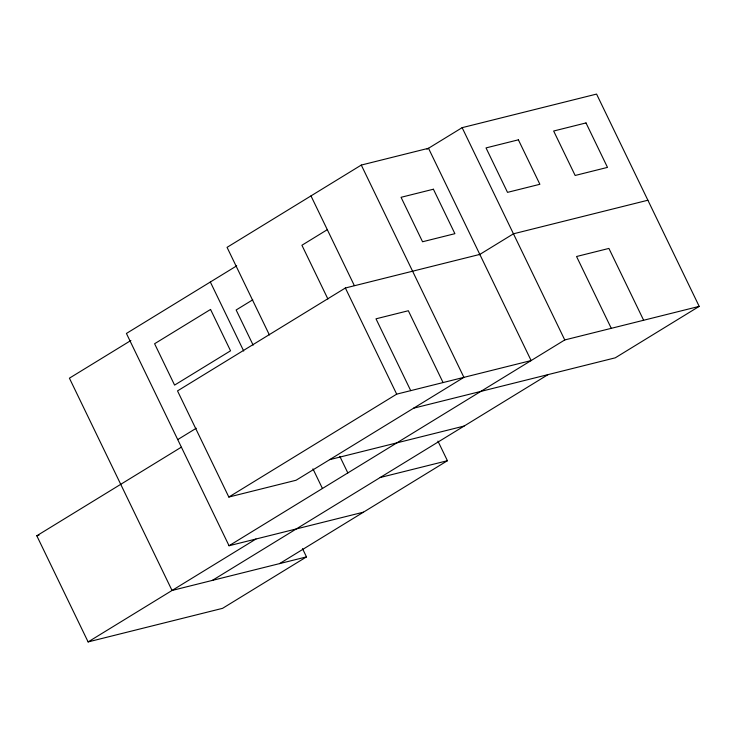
<?xml version="1.0" encoding="UTF-8"?>
<svg xmlns="http://www.w3.org/2000/svg" width="736" height="736" viewBox="0 0 736 736"><rect width="100%" height="100%" fill="white"/><g stroke="black" fill="none" stroke-linecap="round" stroke-linejoin="round"><path stroke-width="1.1" d="M479.817 254.417L345.377 287.997L177.514 390.899L228.832 497.048L396.686 394.146L531.134 360.566L428.508 148.276L361.284 165.066L227.056 247.351L269.394 334.944M236.698 265.852L126.417 333.454L229.043 545.744L363.483 512.164M427 149.196L462.134 127.659L596.574 94.079L699.2 306.378L615.268 357.825L413.604 408.195M130.898 340.492L69.414 378.175L172.04 590.465L306.489 556.894L302.496 548.642M327.308 229.678L301.916 245.254L327.906 299.009M252.752 299.81L236.146 309.985L253.138 345.129M177.726 439.604L196.273 428.232M479.292 254.748L513.443 233.809L647.882 200.229M306.489 556.894L222.557 608.341L88.118 641.921L36.8 535.771L181.24 447.23M229.043 545.744L564.76 339.949L699.2 306.378M88.118 641.921L255.972 539.019M212.327 580.41L548.053 374.615M279.551 563.62L447.414 460.718L437.948 441.14M329.682 459.641L464.122 426.061M36.8 535.771L39.026 535.219M228.832 497.048L296.047 480.258L463.91 377.356L361.284 165.066M380.19 477.508L447.414 460.718M643.632 320.252L608.911 248.428L576.555 256.505L611.276 328.33M462.134 127.659L564.76 339.949M443.072 382.564L408.342 310.739L375.995 318.817L410.716 390.641M310.978 195.896L354.32 285.559M345.377 287.997L396.686 394.146M339.839 456.384L347.834 472.926M312.947 468.85L322.442 488.492M210.34 282.008L243.717 351.054M210.551 309.442L154.597 343.74L174.588 385.103L230.543 350.805L210.551 309.442M518.383 139.822L486.027 147.908L507.518 192.363L539.874 184.285L518.383 139.822M586.003 122.93L553.656 131.017L575.147 175.472L607.494 167.394L586.003 122.93M433.403 189.226L401.056 197.303L422.547 241.758L454.894 233.68L433.403 189.226"/></g></svg>
